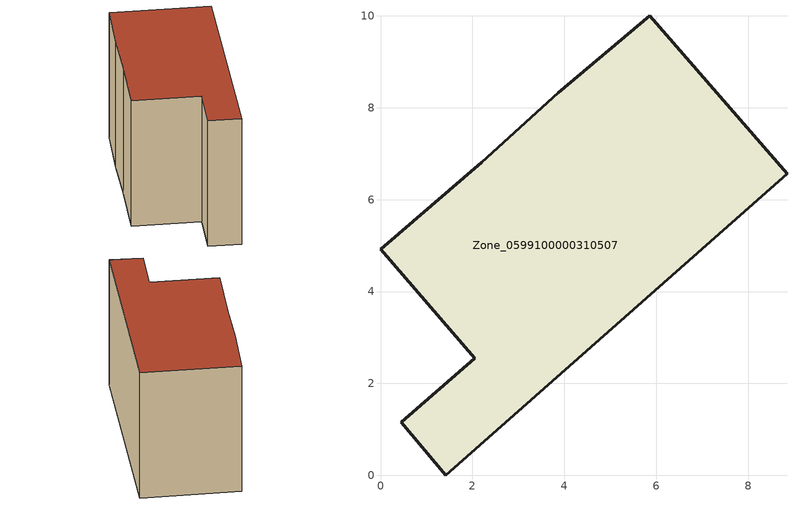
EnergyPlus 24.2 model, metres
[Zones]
Zone_0599100000310507
 floor ground (C_G): 2.2,6.81 3.87,8.32 5.86,10 8.85,6.57 1.42,0 0.45,1.16 2.05,2.55 0,4.92 z0
 wall outside (C_F): 3.87,8.32 2.2,6.81 0,4.92 2.05,2.55 0.45,1.16 1.42,0 8.85,6.57 5.86,10 3.87,8.32 z0:6.42
 roof outside (C_R): 1.42,0 8.85,6.57 5.86,10 3.87,8.32 2.2,6.81 0,4.92 2.05,2.55 0.45,1.16 z6.42
[BUILDING]
Pand.0599100000310507: North Axis=0; Terrain=City; Loads Convergence Tolerance Value=0.04; Temperature Convergence Tolerance Value=0.4; Solar Distribution=FullExterior; Maximum Number of Warmup Days=25; Minimum Number of Warmup Days=1
[Site:Location]
Rotterdam.The.Hague.AP_ZH_NLD Design_Conditions: Latitude=51.96; Longitude=4.45; Time Zone=1; Elevation=-4.5
[SITE:GROUNDTEMPERATURE:BUILDINGSURFACE]
18, 18, 18, 18, 18, 18, 18, 18, 18, 18, 18, 18
[MATERIAL] Thermal Absorptance=0.9; Solar Absorptance=0.7; Visible Absorptance=0.7
Name | Roughness | Thickness | Conductivity | Density | Specific Heat
G.TC.1946 | MediumSmooth | 0.15 | 1 | 540 | 1210
F.TC.1946 | Rough | 0.3 | 0.857143 | 1920 | 840
R.TC.1946 | MediumRough | 0.2 | 0.909091 | 1500 | 1000
[CONSTRUCTION]
C_G: G.TC.1946
C_F: F.TC.1946
C_R: R.TC.1946
[ZONE]
Zone_0599100000310507: Type=1; Multiplier=1; Ceiling Height=Autocalculate; Volume=Autocalculate; Floor Area=autocalculate; Part of Total Floor Area=Yes
[ZONEINFILTRATION:DESIGNFLOWRATE]
Infil_Zone_0599100000310507: Zone or ZoneList or Space or SpaceList=Zone_0599100000310507; Schedule=AlwaysOn; Design Flow Rate Calculation Method=Flow/Area; Flow Rate per Floor Area=0.003; Constant Term Coefficient=1; Temperature Term Coefficient=0; Velocity Term Coefficient=0; Velocity Squared Term Coefficient=0
[HVACTEMPLATE:ZONE:IDEALLOADSAIRSYSTEM]
Zone_0599100000310507: Maximum Heating Supply Air Temperature=50; Minimum Cooling Supply Air Temperature=13; Maximum Heating Supply Air Humidity Ratio=0.0156; Minimum Cooling Supply Air Humidity Ratio=0.0077; Heating Limit=NoLimit; Cooling Limit=NoLimit; Dehumidification Control Type=ConstantSensibleHeatRatio; Cooling Sensible Heat Ratio=0.7; Dehumidification Setpoint=60; Humidification Control Type=None; Humidification Setpoint=30; Outdoor Air Method=None; Outdoor Air Flow Rate per Person=0.00944; Outdoor Air Flow Rate per Zone Floor Area=0; Outdoor Air Flow Rate per Zone=0; Demand Controlled Ventilation Type=None; Outdoor Air Economizer Type=NoEconomizer; Heat Recovery Type=None; Sensible Heat Recovery Effectiveness=0.7; Latent Heat Recovery Effectiveness=0.65
[ZONECONTROL:THERMOSTAT]
ThermostatControl_Zone_0599100000310507: Zone or ZoneList=Zone_0599100000310507; Control Type Schedule=DualSetpointControlType; Control 1=Thermostat_Zone_0599100000310507; Temperature Difference Between Cutout And Setpoint=0
[THERMOSTATSETPOINT:DUALSETPOINT]
Thermostat_Zone_0599100000310507: Heating Setpoint Temperature Schedule=HeatingSetpoint_Zone_0599100000310507; Cooling Setpoint Temperature Schedule=CoolingSetpoint_Zone_0599100000310507
[SCHEDULE:COMPACT]
HeatingSetpoint_Zone_0599100000310507: Through: 12/31, For: AllDays, Until: 24:00, 21
CoolingSetpoint_Zone_0599100000310507: Through: 12/31, For: AllDays, Until: 24:00, 24
DualSetpointControlType: Through: 12/31, For: AllDays, Until: 24:00, 4
AlwaysOn: Through: 12/31, For: AllDays, Until: 24:00, 1
